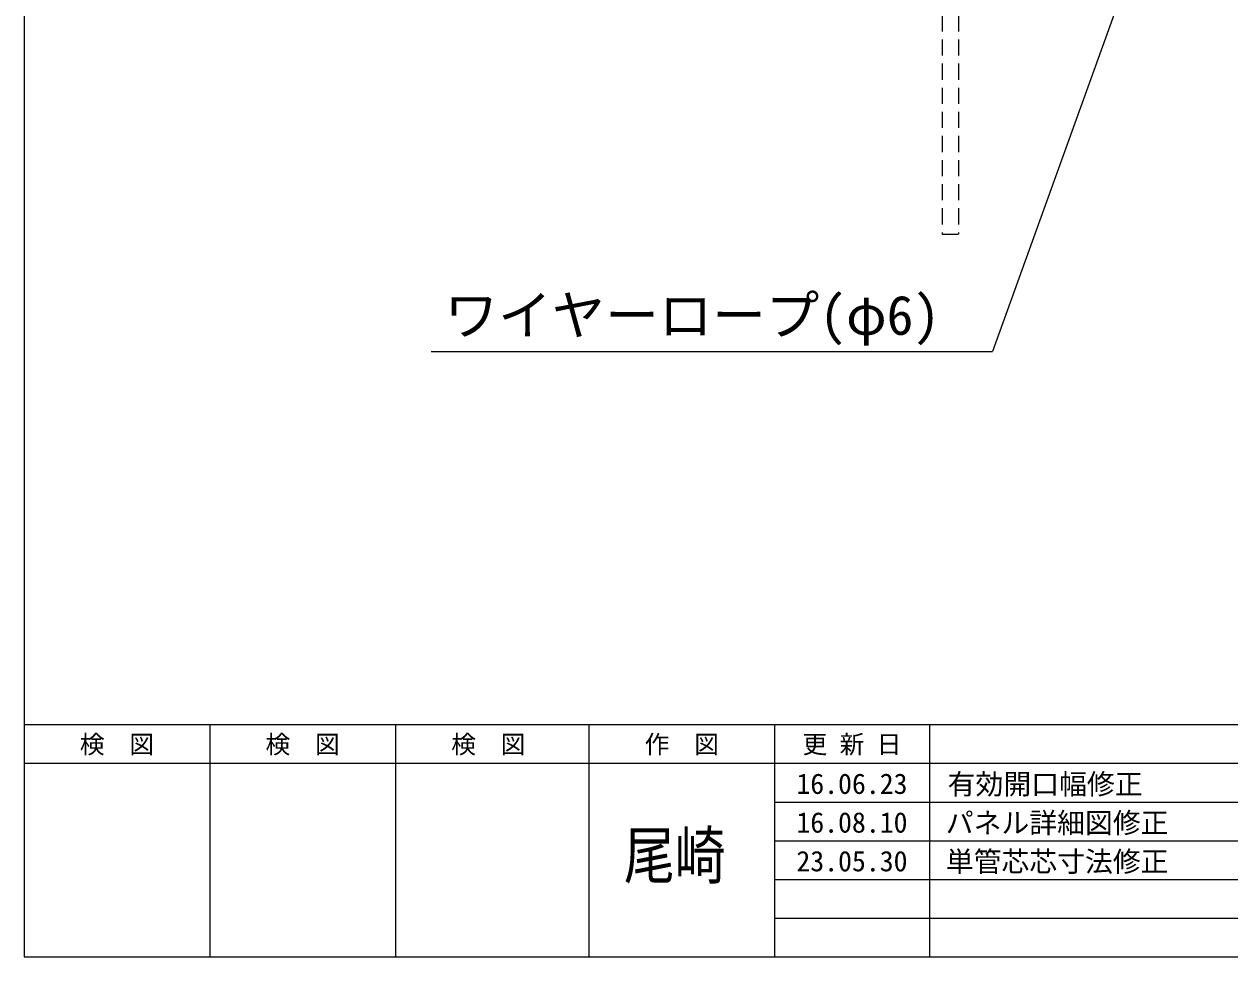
# Model space of a CAD drawing. Units: millimetres, scale not verified. Extents: x -9305 to 9305, y -6415 to 6415.
# Drawn here: x -9305 to -5702, y -6415 to -3630 of the extents above; entities that cross this region are included whole.
import ezdxf
from ezdxf.enums import TextEntityAlignment as Align

# ---------------------------------------------------------------- set-up
doc = ezdxf.new("R2010")
doc.units = ezdxf.units.MM
doc.header["$LTSCALE"] = 40
doc.linetypes.add('DASHED1', pattern=[1.8, 1.2, -0.6])
for name, color, linetype, lineweight in [('0-3_CLG-36', 134, 'Continuous', 18), ('0-7_TEXT', 134, 'Continuous', 18), ('0-A_図面枠', 134, 'Continuous', 18)]:
    doc.layers.add(name, color=color, linetype=linetype, lineweight=lineweight)
doc.styles.add('ＭＳ ゴシック', font='')
doc.styles.get('ＭＳ ゴシック').set_extended_font_data('MS Gothic')

msp = doc.modelspace()

# ---------------------------------------------------------------- linework, layer by layer
at = {"layer": '0-3_CLG-36', "linetype": 'DASHED1'}
for p, q in [((-6561.78, -3243.76), (-6561.78, -4257.28)), ((-6513.18, -3243.76), (-6513.18, -4257.28)), ((-6561.78, -4257.28), (-6513.18, -4257.28))]:
    msp.add_line(p, q, dxfattribs=at)
at = {"layer": '0-7_TEXT'}
for p in [(-5920.62, -3245.76), (-8088.62, -4607.44)]:
    msp.add_line(p, (-6410.88, -4607.44), dxfattribs=at)
at = {"layer": '0-A_図面枠'}
for p, q in [((-9304.61, -5721.47), (9304.61, -5721.47)), ((-8749.8, -5721.47), (-8749.8, -6414.98)), ((-8194.99, -5721.47), (-8194.99, -6414.98)), ((-7617.06, -5721.47), (-7617.06, -6414.98)), ((-7062.26, -5721.47), (-7062.26, -6414.98)), ((-6599.91, -5721.47), (-6599.91, -6414.98)), ((-9304.61, -5837.05), (-1930.27, -5837.05)), ((-7062.26, -5952.64), (-1930.27, -5952.64)), ((-7062.26, -6068.22), (-1930.27, -6068.22)), ((-7062.26, -6183.81), (-1930.27, -6183.81)), ((-7062.26, -6299.39), (-1930.27, -6299.39))]:
    msp.add_line(p, q, dxfattribs=at)
msp.add_lwpolyline([(-9304.61, -6414.98), (9304.61, -6414.98), (9304.61, 6414.98), (-9304.61, 6414.98)], close=True, dxfattribs=at)

# ---------------------------------------------------------------- texts
at = {"layer": '0-7_TEXT', "style": 'ＭＳ ゴシック'}
msp.add_text('ワイヤーロープ(φ6)', height=117.3, dxfattribs=at).set_placement((-8048.58, -4592.72), align=Align.BOTTOM_LEFT)
at = {"layer": '0-A_図面枠', "style": 'ＭＳ ゴシック'}
for s, height, p in [('検\u3000図', 54.23, (-9138.16, -5823.64)), ('検\u3000図', 54.23, (-8583.36, -5823.64)), ('検\u3000図', 54.23, (-8028.55, -5823.64)), ('作\u3000図', 54.23, (-7450.62, -5823.64)), ('更 新 日', 54.23, (-6979.03, -5823.64)), ('16.06.23', 61, (-6997.22, -5946.73)), ('有効開口幅修正', 61, (-6545.29, -5947.95)), ('パネル詳細図修正', 61, (-6551.04, -6063.54)), ('16.08.10', 61, (-6997.22, -6062.32)), ('23.05.30', 61, (-6997.22, -6177.9)), ('単管芯芯寸法修正', 61, (-6551.04, -6179.12))]:
    msp.add_text(s, height=height, dxfattribs=at).set_placement(p, align=Align.BOTTOM_LEFT)
at = {"layer": '0-A_図面枠', "style": 'ＭＳ ゴシック', "width": 0.8}
msp.add_text('尾崎', height=139.4, dxfattribs=at).set_placement((-7512.51, -6223.1), align=Align.BOTTOM_LEFT)

doc.saveas('drawing.dxf')
